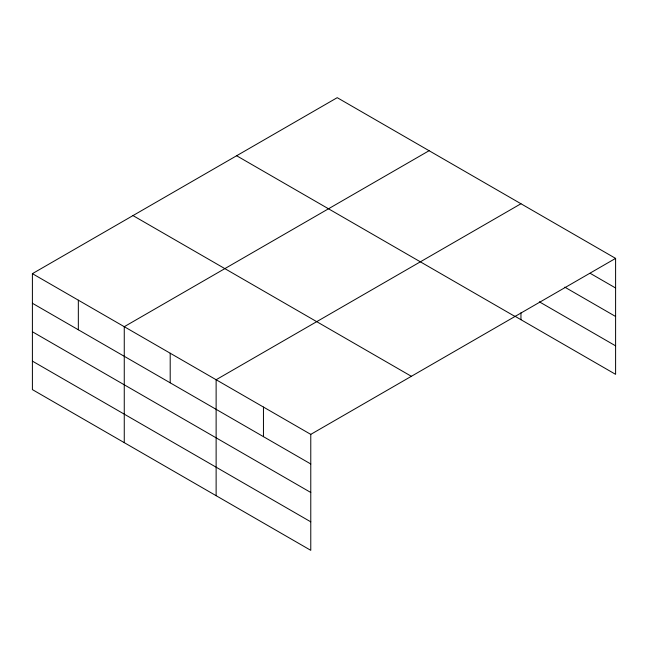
<?xml version="1.0" encoding="UTF-8"?>
<svg xmlns="http://www.w3.org/2000/svg" width="648" height="648" viewBox="0 0 648 648"><rect width="100%" height="100%" fill="white"/><g stroke="black" fill="none" stroke-linecap="round" stroke-linejoin="round"><path stroke-width="0.97" d="M514.885 316.192L615.6 374.341L615.6 258.39L337.227 97.67L32.4 273.659L32.4 389.61L310.773 550.33L310.773 434.379L32.4 273.659M429.089 150.709L124.262 326.697L124.262 442.649M520.952 203.747L216.124 379.736L216.124 495.688M310.773 434.379L615.6 258.39M590.182 273.318L615.6 287.996M564.773 287.137L615.6 316.483M539.355 301.822L615.6 345.846M236.633 155.747L515.006 316.467M132.994 215.59L411.367 376.302M32.4 303.264L310.773 463.984M32.4 331.76L310.773 492.48M32.4 361.114L310.773 521.834M520.952 312.814L520.952 319.691M263.453 407.057L263.453 436.663M170.197 353.217L170.197 382.822M78.335 300.178L78.335 329.783"/></g></svg>
